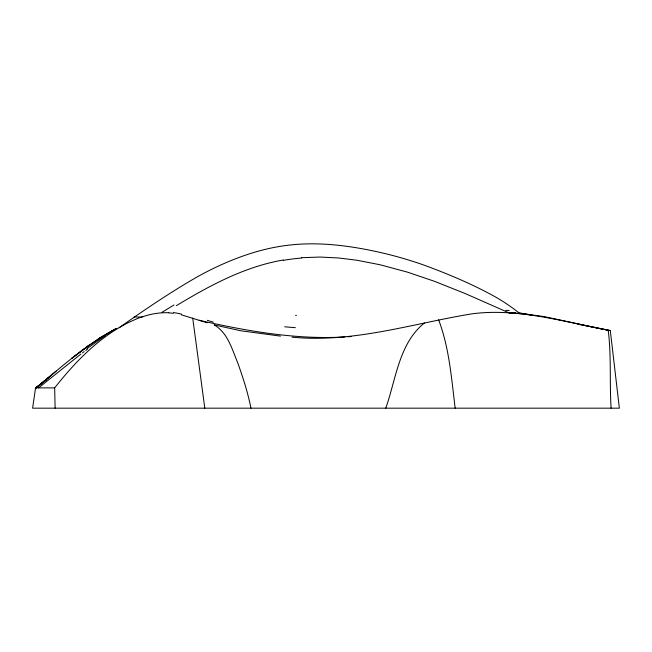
<?xml version="1.0" encoding="UTF-8"?>
<svg xmlns="http://www.w3.org/2000/svg" width="652" height="652" viewBox="0 0 652 652"><rect width="100%" height="100%" fill="white"/><g stroke="black" fill="none" stroke-linecap="round" stroke-linejoin="round"><path stroke-width="0.98" d="M41.728 383.441L35.567 387.875L32.6 408.176L619.367 408.176L610.296 330.564L582.676 325.169M385.764 408.176C396.008 379.35 399.024 343.156 424.436 323.001M55.118 408.176L54.662 387.875C78.15 358.152 106.357 329.529 142.772 316.522M35.705 387.875L51.345 375.373L36.227 387.875C61.777 366.603 86.716 343.954 116.374 328.461L98.061 339.309L102.576 336.22L85.665 347.793M36.227 387.875L56.113 371.135M38.574 387.875L80.938 354.012M86.944 348.714L105.388 335.446M82.519 352.813L84.149 351.615M85.787 350.417L87.417 349.219M42.494 382.887L46.349 380.108M119.21 327.671C145.046 309.472 171.28 291.664 198.762 276.016A325.283 325.283 0 0 1 216.114 267.157C234.818 258.339 254.427 251.207 274.769 247.312A193.465 193.465 0 0 1 293.473 244.663C318.828 242.34 344.362 245.152 369.244 250.099A399.912 399.912 0 0 1 423.588 264.965C448.372 274.06 472.839 284.321 495.911 297.198A198.795 198.795 0 0 1 512.553 307.98L518.862 312.707L532.195 315.307M98.061 339.309L111.867 331.012M176.342 305.674C209.569 285.657 244.557 266.644 283.245 260.026M610.296 330.564C565.577 322.357 518.788 307.728 472.089 313.808C412.447 323.531 353.229 343.197 292.031 337.165M301.648 257.687L320.197 257.051L338.771 257.988L357.304 260.303L380.279 264.81L407.516 272.161L434.354 281.265L465.243 293.563L509.008 312.854L526.009 314.068L544.143 316.603L609.221 330.523M347.581 336.782L351.167 336.538M344.924 336.937C295.723 339.814 246.912 331.061 199.121 320.279M509.008 312.854L515.862 312.715M518.862 312.707L518.006 312.707M35.567 387.875L54.662 387.875M142.152 317.157L134.19 316.888M168.697 312.846L173.318 313.286M280.466 336.114L240.694 330.76L214.117 324.875C227.678 332.61 231.998 349.056 237.621 362.561C242.984 377.467 247.858 392.61 250.947 408.176M577.916 324.24L581.723 324.981M181.264 314.777L207.149 322.789M607.55 330.474L608.316 330.988C611.38 356.399 609.522 382.52 611.095 408.176M438.625 319.814C449.277 347.866 451.51 378.551 455.161 408.176M192.715 318.078L204.809 408.176M142.845 316.725A70.481 69.136 21.9 0 1 168.697 312.724M173.408 312.593A77.115 75.387 21.5 0 1 181.419 314.109M213.367 322.169A118.648 48.281 20.2 0 1 207.36 320.336M295.356 327.671A230.621 107.189 -0.2 0 1 284.704 326.774M162.046 312.308A458.812 154.744 -23.1 0 1 173.994 304.997M283.318 260.352A185.853 172.104 7.6 0 1 301.689 258.021M505.716 310.352A220.629 216.7 -53.2 0 1 509.155 310.482M296.489 315.356A310.727 0.465 -1 0 1 295.56 315.372M89.976 344.615L71.981 358.152L89.976 344.615"/></g></svg>
